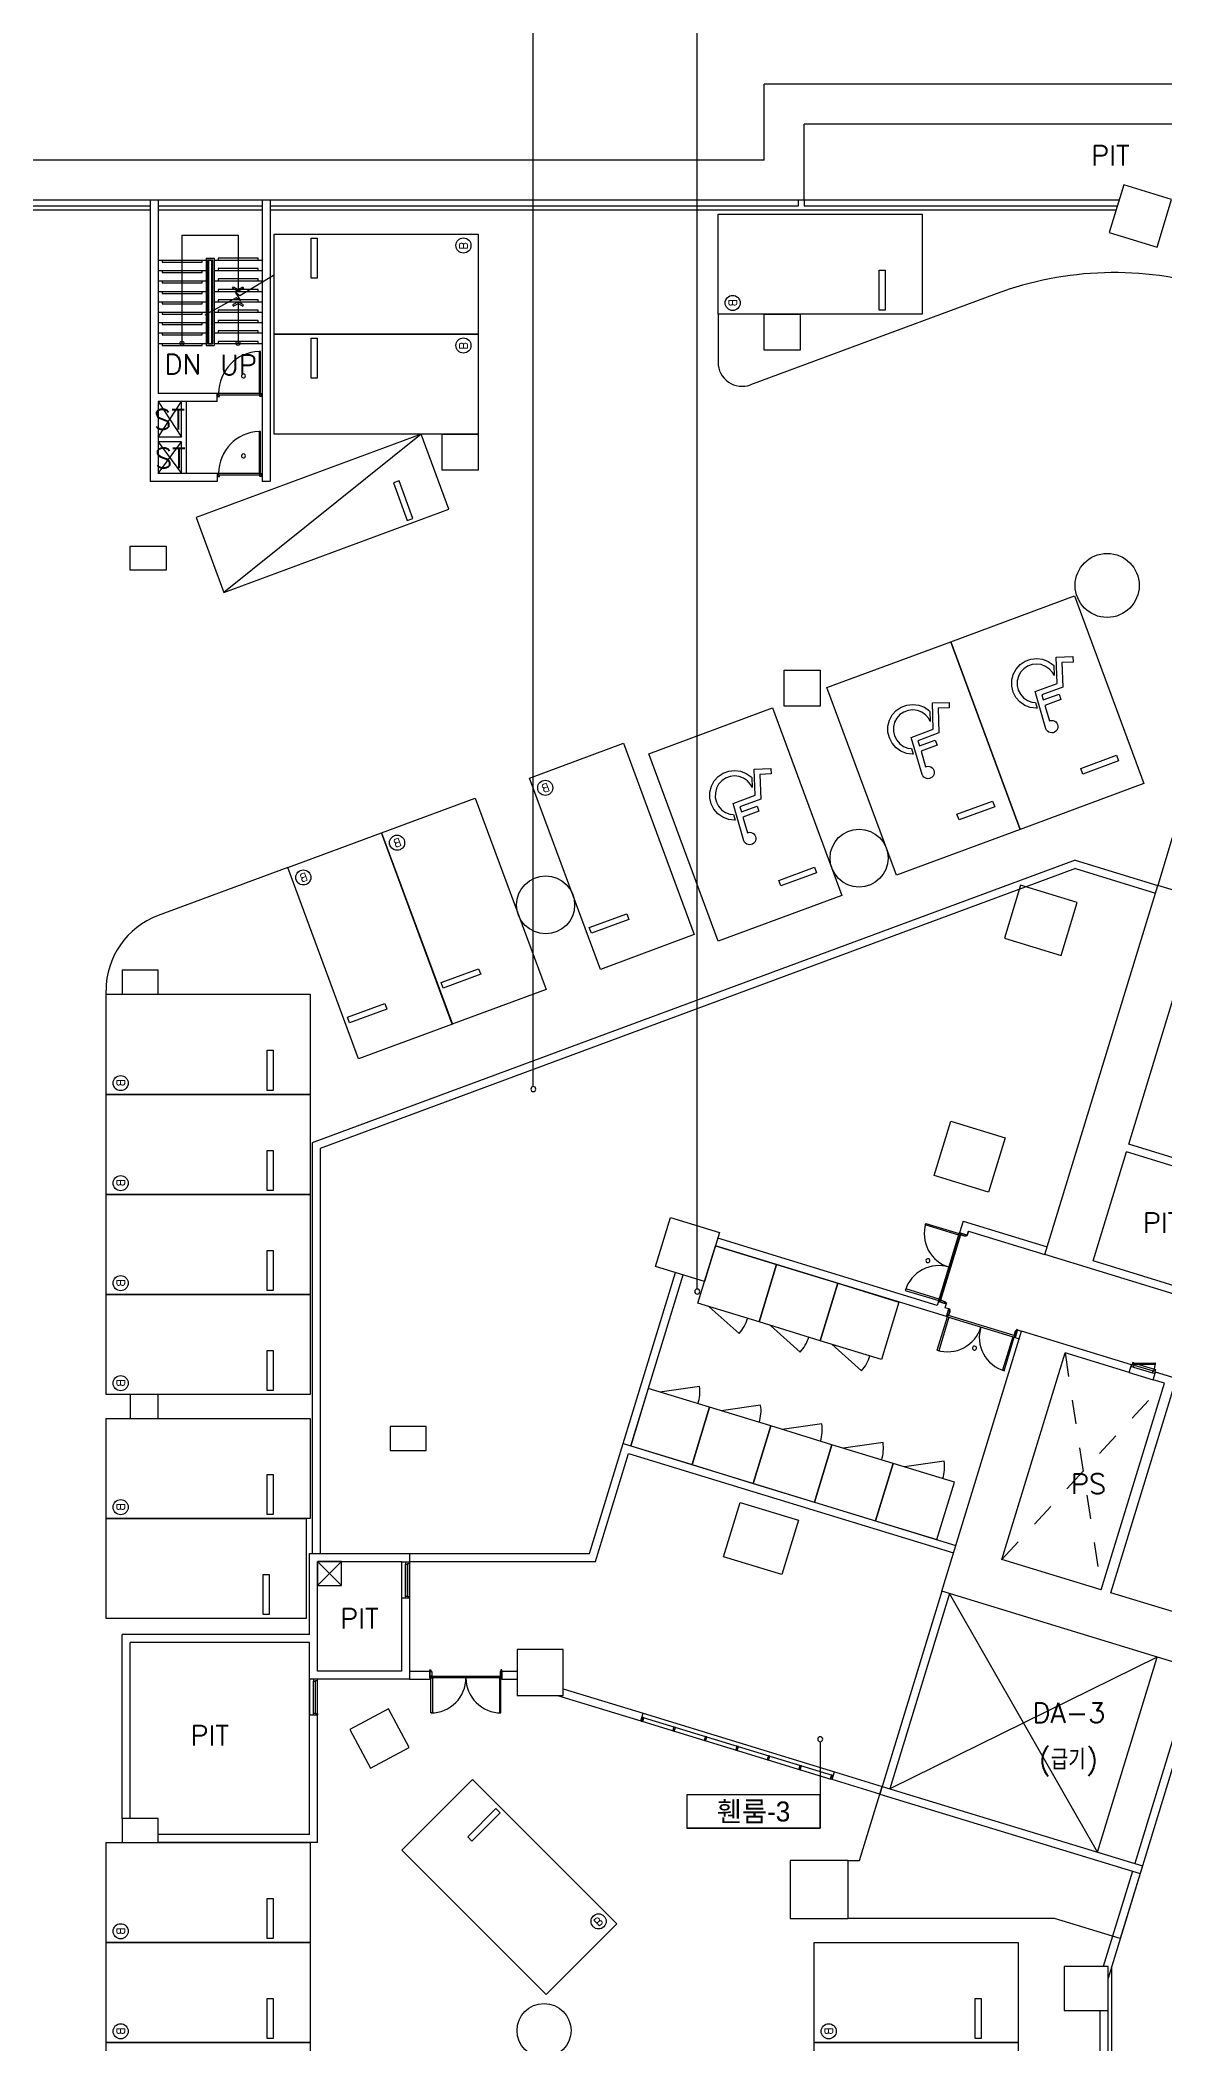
# Model space of a CAD drawing. Header units: millimetres. Extents: x -7614 to 421357, y 87385 to 341757.
# Drawn here: x 145572 to 173691, y 207792 to 257878 of the extents above; entities that cross this region are included whole.
import ezdxf
from ezdxf.enums import TextEntityAlignment as Align

# ---------------------------------------------------------------- set-up
doc = ezdxf.new("R2010")
doc.units = ezdxf.units.MM
doc.header["$LTSCALE"] = 600
doc.header["$MEASUREMENT"] = 0
doc.linetypes.add('HIDDEN', pattern=[2, 1, -1])
for name, color, linetype in [('e-plan', 9, 'CONTINUOUS'), ('e-room-box', 7, 'CONTINUOUS'), ('e-text', 6, 'CONTINUOUS')]:
    doc.layers.add(name, color=color, linetype=linetype)
doc.styles.add('kiahn', font='romans.shx', dxfattribs={"bigfont": 'cadhs.shx'})
doc.styles.add('돋움', font='Dotum.ttf')

msp = doc.modelspace()

# ---------------------------------------------------------------- linework, layer by layer
at = {"layer": 'e-plan'}
for p, q in [((180670, 256777), (163670, 256777)), ((163670, 254877), (163670, 256777)), ((179670, 255777), (164670, 255777)), ((164670, 253877), (164670, 255777)), ((163670, 254877), (117235, 254877)), ((164670, 253877), (117776, 253877)), ((148320, 253627), (119670, 253627)), ((148320, 253727), (125820, 253727)), ((148320, 253877), (148320, 246847)), ((151120, 253877), (148520, 253877)), ((148520, 253877), (148520, 249047)), ((151120, 253877), (148520, 253877)), ((151120, 253727), (148520, 253727)), ((151120, 253627), (148520, 253627)), ((151120, 253627), (148520, 253627)), ((151120, 253877), (151120, 246847)), ((151320, 253877), (151320, 246847)), ((164521, 253727), (151320, 253727)), ((172469, 253627), (151320, 253627)), ((162520, 251027), (162520, 253527)), ((162520, 253527), (167620, 253527)), ((164521, 253877), (164521, 253727)), ((172546, 253877), (164670, 253877)), ((164671, 253877), (164671, 253727)), ((172500, 253727), (164671, 253727)), ((167620, 253527), (167620, 251027)), ((149120, 250297), (149120, 253002)), ((149120, 253002), (150520, 253002)), ((150520, 253002), (150520, 251597)), ((151420, 250527), (151420, 253027)), ((151420, 253027), (156520, 253027)), ((156520, 253027), (156520, 250527)), ((152345, 252927), (152495, 252927)), ((152345, 251927), (152345, 252927)), ((152495, 252927), (152495, 251927)), ((148520, 252377), (149720, 252377)), ((148520, 252117), (149720, 252117)), ((148620, 252377), (148620, 252327)), ((148620, 252327), (149620, 252327)), ((148620, 252117), (148620, 252067)), ((148620, 252067), (149620, 252067)), ((149620, 252327), (149620, 252377)), ((149620, 252067), (149620, 252117)), ((149720, 252427), (149920, 252427)), ((149720, 252427), (149720, 250247)), ((149760, 252387), (149760, 250287)), ((149760, 252387), (149880, 252387)), ((149760, 252117), (149785, 252117)), ((149785, 252377), (149855, 252377)), ((149785, 252377), (149785, 250297)), ((149855, 252377), (149855, 250297)), ((149855, 252117), (149880, 252117)), ((149880, 252387), (149880, 250287)), ((149920, 252427), (149920, 250247)), ((149920, 252377), (151120, 252377)), ((149920, 252117), (151120, 252117)), ((151020, 252427), (150020, 252427)), ((150020, 252427), (150020, 252377)), ((151020, 252167), (150020, 252167)), ((150020, 252167), (150020, 252117)), ((151405, 251994), (150564, 251487)), ((151020, 252377), (151020, 252427)), ((151020, 252117), (151020, 252167)), ((166545, 251127), (166545, 252127)), ((166545, 252127), (166695, 252127)), ((166695, 252127), (166695, 251127)), ((148520, 251857), (149720, 251857)), ((148520, 251597), (149720, 251597)), ((148620, 251857), (148620, 251807)), ((148620, 251807), (149620, 251807)), ((148620, 251597), (148620, 251547)), ((148620, 251547), (149620, 251547)), ((149620, 251807), (149620, 251857)), ((149620, 251547), (149620, 251597)), ((150477, 251437), (149694, 251004)), ((149760, 251857), (149785, 251857)), ((149760, 251597), (149785, 251597)), ((149855, 251857), (149880, 251857)), ((149855, 251597), (149880, 251597)), ((149920, 251857), (151120, 251857)), ((149920, 251597), (151120, 251597)), ((151020, 251907), (150020, 251907)), ((150020, 251907), (150020, 251857)), ((151020, 251647), (150020, 251647)), ((150020, 251647), (150020, 251597)), ((150381, 251674), (150404, 251708)), ((150520, 251597), (150381, 251674)), ((150404, 251708), (150520, 251641)), ((150564, 251487), (150458, 251570)), ((150458, 251570), (150583, 251363)), ((150583, 251363), (150477, 251437)), ((150520, 251641), (150637, 251708)), ((150656, 251674), (150520, 251597)), ((150637, 251708), (150656, 251674)), ((151020, 251857), (151020, 251907)), ((151020, 251597), (151020, 251647)), ((152495, 251927), (152345, 251927)), ((169471, 251537), (163329, 249262)), ((148520, 251337), (149720, 251337)), ((148520, 251077), (149720, 251077)), ((148620, 251337), (148620, 251287)), ((148620, 251287), (149620, 251287)), ((148620, 251077), (148620, 251027)), ((148620, 251027), (149620, 251027)), ((149620, 251287), (149620, 251337)), ((149620, 251027), (149620, 251077)), ((149760, 251337), (149785, 251337)), ((149760, 251077), (149785, 251077)), ((149855, 251337), (149880, 251337)), ((149855, 251077), (149880, 251077)), ((149920, 251337), (151120, 251337)), ((149920, 251077), (151120, 251077)), ((151020, 251387), (150020, 251387)), ((150020, 251387), (150020, 251337)), ((151020, 251127), (150020, 251127)), ((150020, 251127), (150020, 251077)), ((150520, 251337), (150381, 251259)), ((150381, 251259), (150404, 251226)), ((150404, 251226), (150520, 251292)), ((150656, 251259), (150520, 251337)), ((150520, 251337), (150520, 250297)), ((150520, 251292), (150637, 251226)), ((150637, 251226), (150656, 251259)), ((151020, 251337), (151020, 251387)), ((151020, 251077), (151020, 251127)), ((162520, 251027), (162520, 249824)), ((167620, 251027), (162520, 251027)), ((166695, 251127), (166545, 251127)), ((148520, 250817), (149720, 250817)), ((148520, 250557), (149720, 250557)), ((148620, 250817), (148620, 250767)), ((148620, 250767), (149620, 250767)), ((148620, 250557), (148620, 250507)), ((148620, 250507), (149620, 250507)), ((149620, 250767), (149620, 250817)), ((149620, 250507), (149620, 250557)), ((149760, 250817), (149785, 250817)), ((149760, 250557), (149785, 250557)), ((149855, 250817), (149880, 250817)), ((149855, 250557), (149880, 250557)), ((149920, 250817), (151120, 250817)), ((149920, 250557), (151120, 250557)), ((151020, 250867), (150020, 250867)), ((150020, 250867), (150020, 250817)), ((151020, 250607), (150020, 250607)), ((150020, 250607), (150020, 250557)), ((151020, 250817), (151020, 250867)), ((151020, 250557), (151020, 250607)), ((151420, 248027), (151420, 250527)), ((151420, 250527), (156520, 250527)), ((156520, 250527), (151420, 250527)), ((156520, 250527), (156520, 248027)), ((148520, 250297), (149720, 250297)), ((148620, 250297), (148620, 250247)), ((148620, 250247), (149620, 250247)), ((149620, 250247), (149620, 250297)), ((149720, 250247), (149920, 250247)), ((149760, 250287), (149880, 250287)), ((149785, 250297), (149855, 250297)), ((149920, 250297), (151120, 250297)), ((151020, 250347), (150020, 250347)), ((150020, 250347), (150020, 250297)), ((151020, 250297), (151020, 250347)), ((151085, 250096), (151045, 250096)), ((151045, 250096), (151045, 249047)), ((151085, 249047), (151085, 250096)), ((152345, 250427), (152495, 250427)), ((152345, 249427), (152345, 250427)), ((152495, 250427), (152495, 249427)), ((150000, 249047), (148520, 249047)), ((150000, 248847), (150000, 249047)), ((150035, 249047), (150010, 249047)), ((150010, 249047), (150010, 248967)), ((150010, 248967), (150055, 248967)), ((151085, 249047), (150035, 249047)), ((150035, 249007), (150035, 249047)), ((150055, 249007), (150035, 249007)), ((151065, 249007), (150055, 249007)), ((150055, 248967), (150055, 249007)), ((151045, 249047), (151085, 249047)), ((151065, 248967), (151065, 249007)), ((151065, 249007), (151085, 249007)), ((151110, 248967), (151065, 248967)), ((151085, 249007), (151085, 249047)), ((151085, 249047), (151110, 249047)), ((151110, 249047), (151110, 248967)), ((152495, 249427), (152345, 249427)), ((148520, 248847), (148520, 247047)), ((150000, 248847), (148520, 248847)), ((149110, 247957), (149110, 248847)), ((149230, 247047), (149230, 248847)), ((149110, 247957), (148520, 247957)), ((155100, 248027), (149473, 245943)), ((155100, 248027), (150168, 244067)), ((151085, 248096), (151045, 248096)), ((151045, 248096), (151045, 247047)), ((151085, 247047), (151085, 248096)), ((156520, 248027), (151420, 248027)), ((155794, 246151), (155100, 248027)), ((149110, 247837), (148520, 247837)), ((149110, 247047), (149110, 247837)), ((150000, 247047), (148520, 247047)), ((150000, 247047), (148520, 247047)), ((150000, 247047), (150000, 246847)), ((150035, 247047), (150010, 247047)), ((150010, 247047), (150010, 246967)), ((150010, 246967), (150055, 246967)), ((151085, 247047), (150035, 247047)), ((150035, 247007), (150035, 247047)), ((150055, 247007), (150035, 247007)), ((151065, 247007), (150055, 247007)), ((150055, 246967), (150055, 247007)), ((151045, 247047), (151085, 247047)), ((151065, 246967), (151065, 247007)), ((151065, 247007), (151085, 247007)), ((151110, 246967), (151065, 246967)), ((151085, 247007), (151085, 247047)), ((151085, 247047), (151110, 247047)), ((151110, 247047), (151110, 246967)), ((150000, 246847), (148320, 246847)), ((151320, 246847), (151120, 246847)), ((154545, 246862), (154404, 246809)), ((154404, 246809), (154751, 245872)), ((154892, 245924), (154545, 246862)), ((149473, 245943), (150168, 244067)), ((150168, 244067), (155794, 246151)), ((154751, 245872), (154892, 245924)), ((168335, 242839), (171430, 243985)), ((171430, 243985), (173166, 239296)), ((165241, 241692), (168335, 242839)), ((168335, 242839), (170072, 238150)), ((170072, 238150), (168335, 242839)), ((170336, 242403), (170485, 242420)), ((170485, 242420), (170634, 242401)), ((170974, 242455), (171388, 242469)), ((170995, 241800), (170974, 242455)), ((171388, 242469), (171393, 242331)), ((169863, 241878), (169900, 242023)), ((169900, 242023), (169971, 242156)), ((169971, 242156), (170071, 242267)), ((170029, 241973), (170000, 241860)), ((170084, 242076), (170029, 241973)), ((170071, 242267), (170195, 242351)), ((170162, 242163), (170084, 242076)), ((170258, 242228), (170162, 242163)), ((170195, 242351), (170336, 242403)), ((170368, 242269), (170258, 242228)), ((170484, 242282), (170368, 242269)), ((170599, 242267), (170484, 242282)), ((170708, 242225), (170599, 242267)), ((170634, 242401), (170773, 242347)), ((170804, 242158), (170708, 242225)), ((170773, 242347), (170896, 242261)), ((170880, 242070), (170804, 242158)), ((170920, 241993), (170880, 242070)), ((170896, 242261), (170912, 242243)), ((170912, 242243), (170920, 241993)), ((171393, 242331), (171116, 242322)), ((171116, 242322), (171137, 241705)), ((166977, 237004), (165241, 241692)), ((169862, 241728), (169863, 241878)), ((169897, 241582), (169862, 241728)), ((169965, 241449), (169897, 241582)), ((170064, 241336), (169965, 241449)), ((170000, 241860), (169999, 241744)), ((169999, 241744), (170026, 241630)), ((170026, 241630), (170080, 241526)), ((170080, 241526), (170156, 241439)), ((170156, 241439), (170252, 241372)), ((170444, 241596), (170995, 241800)), ((170716, 240664), (170444, 241596)), ((171137, 241705), (170613, 241511)), ((170613, 241511), (170650, 241384)), ((170650, 241384), (171043, 241529)), ((171043, 241529), (171091, 241400)), ((160787, 240042), (163881, 241188)), ((163881, 241188), (165618, 236499)), ((166805, 240877), (166876, 241009)), ((166876, 241009), (166976, 241121)), ((166989, 240930), (166934, 240827)), ((166976, 241121), (167101, 241205)), ((167067, 241017), (166989, 240930)), ((167164, 241082), (167067, 241017)), ((167101, 241205), (167241, 241257)), ((167273, 241123), (167164, 241082)), ((167241, 241257), (167390, 241274)), ((167389, 241136), (167273, 241123)), ((167505, 241121), (167389, 241136)), ((167390, 241274), (167539, 241255)), ((167614, 241079), (167505, 241121)), ((167539, 241255), (167679, 241201)), ((167709, 241012), (167614, 241079)), ((167679, 241201), (167802, 241115)), ((167786, 240924), (167709, 241012)), ((167825, 240847), (167786, 240924)), ((167802, 241115), (167817, 241097)), ((167817, 241097), (167825, 240847)), ((167879, 241309), (168294, 241323)), ((167901, 240654), (167879, 241309)), ((168298, 241185), (168022, 241176)), ((168022, 241176), (168042, 240559)), ((168294, 241323), (168298, 241185)), ((170187, 241250), (170064, 241336)), ((170326, 241195), (170187, 241250)), ((170252, 241372), (170360, 241329)), ((170475, 241176), (170326, 241195)), ((170360, 241329), (170453, 241317)), ((170453, 241317), (170494, 241178)), ((170494, 241178), (170475, 241176)), ((171091, 241400), (170689, 241250)), ((170689, 241250), (170802, 240861)), ((166767, 240582), (166768, 240732)), ((166802, 240436), (166767, 240582)), ((166768, 240732), (166805, 240877)), ((166871, 240303), (166802, 240436)), ((166934, 240827), (166905, 240714)), ((166905, 240714), (166905, 240598)), ((166905, 240598), (166932, 240484)), ((166932, 240484), (166985, 240380)), ((167350, 240450), (167901, 240654)), ((167621, 239518), (167350, 240450)), ((168042, 240559), (167518, 240365)), ((170733, 240631), (170716, 240664)), ((170757, 240603), (170733, 240631)), ((170788, 240581), (170757, 240603)), ((170823, 240568), (170788, 240581)), ((170802, 240861), (170825, 240870)), ((170860, 240563), (170823, 240568)), ((170825, 240870), (170863, 240874)), ((170897, 240567), (170860, 240563)), ((170863, 240874), (170900, 240869)), ((170933, 240580), (170897, 240567)), ((170900, 240869), (170935, 240856)), ((170964, 240601), (170933, 240580)), ((170935, 240856), (170965, 240834)), ((170989, 240629), (170964, 240601)), ((170965, 240834), (170990, 240806)), ((171006, 240662), (170989, 240629)), ((170990, 240806), (171007, 240772)), ((171016, 240698), (171006, 240662)), ((171007, 240772), (171016, 240736)), ((171016, 240736), (171016, 240698)), ((157809, 239433), (160153, 240301)), ((160153, 240301), (161925, 235519)), ((162523, 235353), (160787, 240042)), ((166969, 240190), (166871, 240303)), ((167092, 240103), (166969, 240190)), ((166985, 240380), (167062, 240292)), ((167062, 240292), (167157, 240225)), ((167232, 240049), (167092, 240103)), ((167157, 240225), (167266, 240183)), ((167381, 240030), (167232, 240049)), ((167266, 240183), (167359, 240171)), ((167359, 240171), (167399, 240032)), ((167399, 240032), (167381, 240030)), ((167518, 240365), (167556, 240237)), ((167556, 240237), (167949, 240383)), ((167997, 240253), (167594, 240104)), ((167594, 240104), (167708, 239715)), ((167949, 240383), (167997, 240253)), ((171587, 239673), (172478, 240003)), ((172478, 240003), (172530, 239862)), ((159580, 234650), (157809, 239433)), ((162422, 239359), (162523, 239470)), ((162523, 239470), (162647, 239554)), ((162710, 239431), (162613, 239366)), ((162647, 239554), (162787, 239606)), ((162819, 239472), (162710, 239431)), ((162787, 239606), (162936, 239623)), ((162935, 239485), (162819, 239472)), ((163051, 239470), (162935, 239485)), ((162936, 239623), (163085, 239604)), ((163160, 239428), (163051, 239470)), ((163085, 239604), (163225, 239550)), ((163255, 239361), (163160, 239428)), ((163225, 239550), (163348, 239464)), ((163348, 239464), (163363, 239446)), ((163363, 239446), (163371, 239196)), ((163425, 239658), (163840, 239672)), ((163447, 239003), (163425, 239658)), ((163844, 239534), (163568, 239525)), ((163568, 239525), (163588, 238908)), ((163840, 239672), (163844, 239534)), ((167638, 239485), (167621, 239518)), ((167663, 239457), (167638, 239485)), ((167694, 239435), (167663, 239457)), ((167728, 239422), (167694, 239435)), ((167708, 239715), (167731, 239724)), ((167766, 239417), (167728, 239422)), ((167731, 239724), (167768, 239728)), ((167803, 239421), (167766, 239417)), ((167768, 239728), (167805, 239723)), ((167838, 239434), (167803, 239421)), ((167805, 239723), (167840, 239709)), ((167869, 239455), (167838, 239434)), ((167840, 239709), (167871, 239688)), ((167894, 239483), (167869, 239455)), ((167871, 239688), (167896, 239660)), ((167912, 239516), (167894, 239483)), ((167896, 239660), (167913, 239626)), ((167921, 239552), (167912, 239516)), ((167913, 239626), (167921, 239590)), ((167921, 239590), (167921, 239552)), ((171639, 239532), (171587, 239673)), ((172530, 239862), (171639, 239532)), ((154105, 238060), (156450, 238929)), ((156450, 238929), (158221, 234146)), ((162313, 238931), (162314, 239081)), ((162348, 238785), (162313, 238931)), ((162314, 239081), (162352, 239226)), ((162352, 239226), (162422, 239359)), ((162452, 239063), (162451, 238947)), ((162451, 238947), (162478, 238833)), ((162480, 239176), (162452, 239063)), ((162535, 239279), (162480, 239176)), ((162613, 239366), (162535, 239279)), ((162896, 238799), (163447, 239003)), ((163332, 239273), (163255, 239361)), ((163371, 239196), (163332, 239273)), ((173166, 239296), (170072, 238150)), ((162417, 238652), (162348, 238785)), ((162515, 238539), (162417, 238652)), ((162478, 238833), (162531, 238729)), ((162638, 238453), (162515, 238539)), ((162531, 238729), (162608, 238642)), ((162608, 238642), (162703, 238574)), ((162778, 238398), (162638, 238453)), ((162703, 238574), (162812, 238532)), ((162812, 238532), (162905, 238520)), ((163167, 237867), (162896, 238799)), ((162905, 238520), (162945, 238381)), ((163588, 238908), (163065, 238714)), ((163065, 238714), (163102, 238587)), ((163102, 238587), (163495, 238732)), ((163543, 238602), (163140, 238453)), ((163140, 238453), (163254, 238064)), ((163495, 238732), (163543, 238602)), ((168492, 238527), (169383, 238857)), ((168545, 238386), (168492, 238527)), ((169435, 238716), (168545, 238386)), ((169383, 238857), (169435, 238716)), ((151763, 237193), (154107, 238062)), ((155877, 233278), (154105, 238060)), ((154107, 238062), (155878, 233279)), ((162927, 238379), (162778, 238398)), ((162945, 238381), (162927, 238379)), ((163254, 238064), (163277, 238073)), ((163277, 238073), (163314, 238077)), ((163314, 238077), (163351, 238072)), ((163351, 238072), (163386, 238059)), ((163386, 238059), (163417, 238037)), ((163417, 238037), (163442, 238009)), ((163442, 238009), (163459, 237975)), ((163459, 237975), (163468, 237939)), ((163468, 237939), (163467, 237901)), ((170072, 238150), (166977, 237004)), ((173949, 238185), (173511, 236750)), ((163184, 237834), (163167, 237867)), ((163209, 237806), (163184, 237834)), ((163240, 237784), (163209, 237806)), ((163275, 237771), (163240, 237784)), ((163312, 237766), (163275, 237771)), ((163349, 237770), (163312, 237766)), ((163384, 237783), (163349, 237770)), ((163415, 237804), (163384, 237783)), ((163440, 237832), (163415, 237804)), ((163458, 237865), (163440, 237832)), ((163467, 237901), (163458, 237865)), ((151763, 237193), (148526, 235995)), ((153534, 232411), (151763, 237193)), ((171449, 237380), (152370, 230314)), ((171455, 237169), (152570, 230175)), ((164039, 236876), (164929, 237206)), ((164982, 237065), (164091, 236735)), ((164929, 237206), (164982, 237065)), ((171449, 237380), (173511, 236750)), ((171455, 237169), (173452, 236559)), ((165618, 236499), (162523, 235353)), ((164091, 236735), (164039, 236876)), ((170689, 227522), (173511, 236750)), ((180013, 234762), (173511, 236750)), ((159301, 235693), (160238, 236041)), ((160238, 236041), (160291, 235900)), ((159353, 235553), (159301, 235693)), ((160291, 235900), (159353, 235553)), ((161925, 235519), (159580, 234650)), ((172787, 230279), (174307, 235252)), ((155597, 234321), (156535, 234668)), ((156587, 234527), (155649, 234180)), ((156535, 234668), (156587, 234527)), ((147220, 234027), (147220, 234119)), ((147220, 231527), (147220, 234027)), ((147220, 234027), (152320, 234027)), ((152320, 234027), (152320, 231527)), ((155649, 234180), (155597, 234321)), ((158221, 234146), (155877, 233278)), ((153254, 233454), (154192, 233801)), ((153306, 233313), (153254, 233454)), ((154244, 233660), (153306, 233313)), ((154192, 233801), (154244, 233660)), ((155878, 233279), (153534, 232411)), ((151245, 231627), (151245, 232627)), ((151245, 232627), (151395, 232627)), ((151395, 232627), (151395, 231627)), ((152320, 231527), (147220, 231527)), ((147220, 229027), (147220, 231527)), ((147220, 231527), (152320, 231527)), ((151395, 231627), (151245, 231627)), ((152320, 231527), (152320, 229027)), ((151245, 229127), (151245, 230127)), ((151245, 230127), (151395, 230127)), ((151395, 230127), (151395, 229127)), ((152370, 230314), (152370, 220047)), ((152570, 230175), (152570, 220047)), ((171895, 227362), (172728, 230088)), ((175215, 229327), (172728, 230088)), ((177903, 228715), (172787, 230279)), ((152320, 229027), (147220, 229027)), ((147220, 226527), (147220, 229027)), ((147220, 229027), (152320, 229027)), ((151395, 229127), (151245, 229127)), ((152320, 229027), (152320, 226527)), ((168001, 226252), (162511, 227931)), ((167700, 228263), (167712, 228301)), ((167700, 228263), (167712, 228301)), ((168537, 228007), (167700, 228263)), ((168537, 228007), (167700, 228263)), ((167712, 228301), (168549, 228045)), ((167712, 228301), (168549, 228045)), ((168549, 228045), (168037, 226372)), ((168037, 226372), (168549, 228045)), ((168081, 226379), (168581, 228015)), ((168581, 228015), (168081, 226379)), ((168549, 228045), (168537, 228007)), ((168549, 228045), (168537, 228007)), ((168549, 228045), (168556, 228069)), ((168556, 228069), (168549, 228045)), ((168587, 228034), (168549, 228045)), ((168549, 228045), (168587, 228034)), ((168644, 228356), (168556, 228069)), ((168747, 228011), (168556, 228069)), ((168556, 228069), (168747, 228011)), ((168747, 228011), (168556, 228069)), ((168581, 228015), (168587, 228034)), ((168587, 228034), (168581, 228015)), ((168696, 227980), (168581, 228015)), ((168581, 228015), (168696, 227980)), ((168644, 228356), (170748, 227713)), ((168702, 227999), (168696, 227980)), ((168696, 227980), (168702, 227999)), ((168740, 227987), (168702, 227999)), ((168702, 227999), (168740, 227987)), ((168747, 228011), (168740, 227987)), ((168740, 227987), (168747, 228011)), ((168747, 228011), (168777, 228107)), ((168777, 228107), (168747, 228011)), ((168777, 228107), (170689, 227522)), ((151245, 226627), (151245, 227627)), ((151245, 227627), (151395, 227627)), ((151395, 227627), (151395, 226627)), ((162014, 226305), (162453, 227739)), ((168229, 225973), (162453, 227739)), ((162453, 227739), (163983, 227272)), ((177192, 225534), (170689, 227522)), ((160147, 222797), (161454, 227072)), ((160338, 222739), (161645, 227014)), ((163544, 225837), (163983, 227272)), ((163983, 227272), (163544, 225837)), ((163983, 227272), (165513, 226804)), ((174382, 226602), (171895, 227362)), ((152320, 226527), (147220, 226527)), ((147220, 224027), (147220, 226527)), ((147220, 226527), (152320, 226527)), ((151395, 226627), (151245, 226627)), ((152320, 226527), (152320, 224027)), ((165513, 226804), (165074, 225369)), ((165074, 225369), (165513, 226804)), ((165513, 226804), (167043, 226336)), ((167212, 226666), (167200, 226628)), ((167212, 226666), (167200, 226628)), ((167200, 226628), (168037, 226372)), ((167200, 226628), (168037, 226372)), ((168049, 226410), (167212, 226666)), ((168049, 226410), (167212, 226666)), ((168037, 226372), (168049, 226410)), ((168037, 226372), (168049, 226410)), ((163544, 225837), (162014, 226305)), ((163045, 225548), (162301, 226217)), ((167043, 226336), (166605, 224901)), ((167997, 225129), (168253, 225966)), ((167997, 225129), (168253, 225966)), ((168030, 226348), (168001, 226252)), ((168037, 226372), (168030, 226348)), ((168030, 226348), (168037, 226372)), ((168221, 226290), (168030, 226348)), ((168030, 226348), (168221, 226290)), ((168221, 226290), (168030, 226348)), ((168291, 225954), (168035, 225118)), ((168291, 225954), (168035, 225118)), ((168075, 226360), (168037, 226372)), ((168037, 226372), (168075, 226360)), ((168081, 226379), (168075, 226360)), ((168075, 226360), (168081, 226379)), ((168196, 226344), (168081, 226379)), ((168081, 226379), (168196, 226344)), ((168190, 226325), (168196, 226344)), ((168196, 226344), (168190, 226325)), ((168228, 226313), (168190, 226325)), ((168190, 226325), (168228, 226313)), ((168221, 226290), (168192, 226194)), ((168287, 226165), (168192, 226194)), ((168221, 226290), (168228, 226313)), ((168228, 226313), (168221, 226290)), ((168287, 226165), (168229, 225973)), ((168229, 225973), (168287, 226165)), ((168287, 226165), (168229, 225973)), ((168253, 225966), (168229, 225973)), ((168229, 225973), (168253, 225966)), ((168265, 226004), (168253, 225966)), ((168253, 225966), (168265, 226004)), ((168253, 225966), (169926, 225454)), ((168253, 225966), (169926, 225454)), ((168253, 225966), (168291, 225954)), ((168253, 225966), (168291, 225954)), ((168284, 225999), (168265, 226004)), ((168265, 226004), (168284, 225999)), ((168319, 226113), (168284, 225999)), ((168284, 225999), (168319, 226113)), ((169919, 225499), (168284, 225999)), ((169919, 225499), (168284, 225999)), ((168287, 226165), (168311, 226157)), ((168311, 226157), (168287, 226165)), ((168311, 226157), (168300, 226119)), ((168300, 226119), (168311, 226157)), ((168300, 226119), (168319, 226113)), ((168319, 226113), (168300, 226119)), ((165074, 225369), (163544, 225837)), ((164575, 225080), (163831, 225749)), ((168116, 219106), (170104, 225609)), ((169888, 225466), (169632, 224629)), ((169888, 225466), (169632, 224629)), ((169671, 224618), (169926, 225454)), ((169671, 224618), (169926, 225454)), ((169926, 225454), (169888, 225466)), ((169926, 225454), (169888, 225466)), ((169954, 225613), (169919, 225499)), ((169919, 225499), (169954, 225613)), ((169919, 225499), (169938, 225493)), ((169938, 225493), (169919, 225499)), ((169938, 225493), (169926, 225454)), ((169926, 225454), (169938, 225493)), ((169926, 225454), (169950, 225447)), ((169950, 225447), (169926, 225454)), ((170009, 225638), (169950, 225447)), ((169950, 225447), (170009, 225638)), ((170009, 225638), (169950, 225447)), ((169950, 225447), (170046, 225418)), ((169973, 225607), (169954, 225613)), ((169954, 225613), (169973, 225607)), ((169985, 225646), (169973, 225607)), ((169973, 225607), (169985, 225646)), ((170009, 225638), (169985, 225646)), ((169985, 225646), (170009, 225638)), ((170009, 225638), (170104, 225609)), ((172859, 224767), (170104, 225609)), ((151245, 224127), (151245, 225127)), ((151245, 225127), (151395, 225127)), ((151395, 225127), (151395, 224127)), ((166605, 224901), (165074, 225369)), ((166105, 224612), (165361, 225282)), ((168035, 225118), (167997, 225129)), ((168035, 225118), (167997, 225129)), ((169615, 219903), (171193, 225067)), ((172800, 224576), (171193, 225067)), ((169632, 224629), (169671, 224618)), ((169632, 224629), (169671, 224618)), ((172800, 224576), (172859, 224767)), ((172800, 224576), (172859, 224767)), ((172800, 224576), (173393, 224395)), ((172886, 224822), (172856, 224726)), ((172856, 224726), (172890, 224716)), ((172919, 224811), (172886, 224822)), ((172890, 224716), (172904, 224711)), ((172904, 224764), (172919, 224811)), ((172919, 224759), (172904, 224764)), ((172904, 224711), (172919, 224759)), ((172904, 224711), (173382, 224565)), ((172919, 224811), (173426, 224656)), ((172919, 224759), (173397, 224613)), ((173382, 224565), (173397, 224613)), ((173397, 224561), (173382, 224565)), ((173393, 224395), (173451, 224586)), ((173393, 224395), (173451, 224586)), ((173680, 224307), (173393, 224395)), ((173397, 224613), (173411, 224609)), ((173430, 224551), (173397, 224561)), ((173411, 224609), (173426, 224656)), ((173426, 224656), (173459, 224646)), ((173459, 224646), (173430, 224551)), ((176607, 223621), (173451, 224586)), ((152320, 224027), (147220, 224027)), ((151395, 224127), (151245, 224127)), ((160777, 224173), (160338, 222739)), ((162307, 223706), (160777, 224173)), ((162055, 224225), (161064, 224086)), ((172101, 219143), (173680, 224307)), ((172340, 219070), (173919, 224234)), ((147220, 220927), (147220, 223427)), ((147220, 223427), (152320, 223427)), ((152320, 223427), (152320, 220927)), ((162307, 223706), (161869, 222271)), ((161869, 222271), (162307, 223706)), ((163837, 223238), (162307, 223706)), ((163585, 223757), (162594, 223618)), ((163399, 221803), (163837, 223238)), ((163837, 223238), (163399, 221803)), ((165367, 222770), (163837, 223238)), ((165115, 223289), (164124, 223150)), ((159306, 220047), (160147, 222797)), ((159454, 219847), (160280, 222548)), ((160147, 222797), (168467, 220254)), ((160280, 222548), (168409, 220063)), ((160338, 222739), (161869, 222271)), ((165367, 222770), (164929, 221336)), ((164929, 221336), (165367, 222770)), ((166897, 222302), (165367, 222770)), ((166645, 222822), (165654, 222682)), ((151245, 221027), (151245, 222027)), ((151245, 222027), (151395, 222027)), ((151395, 222027), (151395, 221027)), ((161869, 222271), (163399, 221803)), ((166459, 220868), (166897, 222302)), ((166897, 222302), (166459, 220868)), ((168427, 221835), (166897, 222302)), ((168175, 222354), (167184, 222215)), ((163399, 221803), (164929, 221336)), ((167989, 220400), (168427, 221835)), ((152320, 220927), (147220, 220927)), ((147220, 218427), (147220, 220927)), ((147220, 220927), (152220, 220927)), ((151395, 221027), (151245, 221027)), ((152220, 220927), (152220, 218427)), ((164929, 221336), (166459, 220868)), ((166459, 220868), (167989, 220400)), ((152310, 220047), (154810, 220047)), ((152310, 218027), (152310, 220047)), ((154810, 220047), (154810, 216907)), ((154810, 220047), (159306, 220047)), ((172101, 219143), (169615, 219903)), ((151145, 218527), (151145, 219527)), ((151145, 219527), (151295, 219527)), ((151295, 219527), (151295, 218527)), ((152510, 219847), (154610, 219847)), ((152510, 217107), (152510, 219847)), ((154610, 219847), (154610, 217107)), ((154610, 219847), (154610, 218927)), ((154610, 219847), (154610, 218927)), ((154610, 219847), (154610, 219847)), ((154810, 219837), (154610, 219837)), ((154810, 219837), (154710, 219837)), ((154710, 219837), (154710, 219802)), ((154710, 219802), (154710, 219787)), ((154710, 218987), (154710, 219787)), ((154710, 219787), (154760, 219787)), ((154760, 219787), (154760, 219802)), ((154760, 219802), (154810, 219802)), ((154760, 218987), (154760, 219787)), ((154810, 219847), (159454, 219847)), ((154810, 219802), (154810, 219837)), ((154810, 218972), (154810, 219802)), ((154810, 218937), (154610, 218937)), ((154710, 218972), (154710, 218987)), ((154710, 218987), (154760, 218987)), ((154710, 218937), (154710, 218972)), ((154810, 218937), (154710, 218937)), ((154760, 218987), (154760, 218972)), ((154760, 218972), (154810, 218972)), ((154810, 218972), (154810, 218937)), ((168116, 219106), (166567, 214038)), ((168307, 219048), (166816, 214171)), ((174619, 217118), (168116, 219106)), ((172007, 212584), (168307, 219048)), ((174731, 218339), (172340, 219070)), ((152220, 218427), (147220, 218427)), ((151295, 218527), (151145, 218527)), ((147620, 213427), (147620, 218027)), ((152310, 218027), (147620, 218027)), ((147820, 213427), (147820, 217827)), ((152310, 217827), (147820, 217827)), ((152310, 213027), (152310, 217827)), ((173498, 217461), (166816, 214171)), ((172007, 212584), (173498, 217461)), ((152310, 216917), (152310, 215997)), ((152310, 216917), (152310, 215997)), ((152310, 216917), (152310, 216917)), ((152510, 216907), (152310, 216907)), ((152510, 216907), (152410, 216907)), ((152410, 216907), (152410, 216872)), ((154610, 217107), (152510, 217107)), ((154810, 216907), (152510, 216907)), ((152510, 212827), (152510, 216907)), ((152510, 216872), (152510, 216907)), ((154810, 217107), (155318, 217107)), ((154810, 216907), (155318, 216907)), ((155318, 217142), (155343, 217142)), ((155318, 216942), (155318, 217142)), ((155318, 217107), (155318, 216907)), ((155343, 216942), (155318, 216942)), ((155343, 217142), (155343, 217102)), ((155343, 217102), (155363, 217102)), ((155363, 216982), (155343, 216982)), ((155343, 216982), (155343, 216942)), ((157093, 216942), (155343, 216942)), ((155343, 216067), (155343, 216942)), ((155343, 216942), (155383, 216942)), ((155363, 217102), (155363, 216982)), ((155363, 216982), (157073, 216982)), ((155383, 216942), (155383, 216067)), ((157093, 216942), (157053, 216942)), ((157053, 216942), (157053, 216067)), ((157093, 217102), (157073, 217102)), ((157073, 217102), (157073, 216982)), ((157073, 216982), (157093, 216982)), ((157118, 217142), (157093, 217142)), ((157093, 217142), (157093, 217102)), ((157093, 216982), (157093, 216942)), ((157093, 216067), (157093, 216942)), ((157093, 216942), (157118, 216942)), ((157118, 216942), (157118, 217142)), ((157118, 217107), (157118, 216907)), ((157118, 217107), (157495, 217107)), ((157118, 216907), (157495, 216907)), ((174428, 217177), (172937, 212299)), ((174619, 217118), (173070, 212050)), ((152410, 216872), (152410, 216857)), ((152410, 216057), (152410, 216857)), ((152410, 216857), (152460, 216857)), ((152460, 216857), (152460, 216872)), ((152460, 216872), (152510, 216872)), ((152460, 216057), (152460, 216857)), ((152510, 216042), (152510, 216872)), ((158508, 216502), (160590, 215865)), ((158645, 216669), (160648, 216056)), ((152510, 216007), (152310, 216007)), ((152410, 216042), (152410, 216057)), ((152410, 216057), (152460, 216057)), ((152410, 216007), (152410, 216042)), ((152510, 216007), (152410, 216007)), ((152460, 216057), (152460, 216042)), ((152460, 216042), (152510, 216042)), ((152510, 216042), (152510, 216007)), ((155383, 216067), (155343, 216067)), ((157053, 216067), (157093, 216067)), ((160590, 215865), (160648, 216056)), ((160590, 215865), (160648, 216056)), ((160629, 215958), (160599, 215862)), ((160667, 215946), (160629, 215958)), ((160638, 215851), (160667, 215946)), ((160648, 216056), (165430, 214595)), ((160648, 215952), (165372, 214508)), ((160599, 215862), (160638, 215851)), ((160618, 215856), (165343, 214412)), ((161416, 215717), (161387, 215622)), ((161387, 215622), (161425, 215610)), ((161454, 215705), (161416, 215717)), ((161425, 215610), (161454, 215705)), ((162203, 215476), (162174, 215381)), ((162174, 215381), (162212, 215369)), ((162242, 215465), (162203, 215476)), ((162212, 215369), (162242, 215465)), ((162991, 215236), (162961, 215140)), ((162961, 215140), (163000, 215128)), ((163029, 215224), (162991, 215236)), ((163000, 215128), (163029, 215224)), ((163778, 214995), (163749, 214899)), ((163749, 214899), (163787, 214888)), ((163816, 214983), (163778, 214995)), ((163787, 214888), (163816, 214983)), ((154617, 212635), (156385, 214402)), ((156385, 214402), (159991, 210796)), ((164565, 214754), (164536, 214659)), ((164536, 214659), (164574, 214647)), ((164604, 214743), (164565, 214754)), ((164574, 214647), (164604, 214743)), ((165353, 214514), (165323, 214418)), ((165323, 214418), (165362, 214406)), ((165391, 214502), (165353, 214514)), ((165362, 214406), (165391, 214502)), ((165371, 214403), (165430, 214595)), ((166567, 214038), (165371, 214403)), ((165430, 214595), (166625, 214229)), ((166567, 214038), (173070, 212050)), ((166816, 214171), (172937, 212299)), ((156261, 212970), (156968, 213678)), ((157074, 213571), (156367, 212864)), ((156968, 213678), (157074, 213571)), ((152310, 213027), (148520, 213027)), ((156367, 212864), (156261, 212970)), ((147220, 210327), (147220, 212827)), ((147220, 212827), (152320, 212827)), ((152510, 212827), (148520, 212827)), ((152320, 212827), (152320, 210327)), ((158223, 209028), (154617, 212635)), ((172878, 212108), (172150, 209727)), ((173070, 212050), (172270, 209436)), ((151245, 210427), (151245, 211427)), ((151245, 211427), (151395, 211427)), ((151395, 211427), (151395, 210427)), ((151395, 210427), (151245, 210427)), ((159991, 210796), (158223, 209028)), ((152320, 210327), (147220, 210327)), ((147220, 207827), (147220, 210327)), ((147220, 210327), (152320, 210327)), ((152320, 210327), (152320, 207827)), ((164920, 207827), (164920, 210327)), ((164920, 210327), (170020, 210327)), ((170020, 210327), (170020, 207827)), ((172359, 209727), (172359, 204377)), ((151245, 207927), (151245, 208927)), ((151245, 208927), (151395, 208927)), ((151395, 208927), (151395, 207927)), ((168945, 207927), (168945, 208927)), ((168945, 208927), (169095, 208927)), ((169095, 208927), (169095, 207927)), ((172070, 204377), (172070, 208627)), ((172270, 204377), (172270, 208627)), ((151395, 207927), (151245, 207927)), ((169095, 207927), (168945, 207927)), ((152320, 207827), (147220, 207827)), ((147220, 205327), (147220, 207827)), ((147220, 207827), (152320, 207827)), ((152320, 207827), (152320, 205327)), ((164920, 205327), (164920, 207827)), ((164920, 207827), (170020, 207827)), ((170020, 207827), (164920, 207827)), ((170020, 207827), (170020, 205327))]:
    msp.add_line(p, q, dxfattribs=at)
at = {"layer": 'e-plan', "ltscale": 0.5}
for p, q in [((172664, 254263), (172298, 253068)), ((173859, 253897), (172664, 254263)), ((173494, 252702), (173859, 253897)), ((172298, 253068), (173494, 252702)), ((163670, 251027), (164570, 251027)), ((163670, 250127), (163670, 251027)), ((164570, 251027), (164570, 250127)), ((164570, 250127), (163670, 250127)), ((148520, 248847), (149110, 247957)), ((148520, 247957), (149110, 248847)), ((155620, 248027), (156520, 248027)), ((155620, 247127), (155620, 248027)), ((156520, 248027), (156520, 247127)), ((148520, 247837), (149110, 247047)), ((148520, 247047), (149110, 247837)), ((156520, 247127), (155620, 247127)), ((147820, 245227), (148720, 245227)), ((147820, 244627), (147820, 245227)), ((148720, 245227), (148720, 244627)), ((148720, 244627), (147820, 244627)), ((164170, 242127), (165070, 242127)), ((164170, 241227), (164170, 242127)), ((165070, 242127), (165070, 241227)), ((165070, 241227), (164170, 241227)), ((170081, 236753), (169678, 235433)), ((171497, 236320), (170081, 236753)), ((171093, 235000), (171497, 236320)), ((169678, 235433), (171093, 235000)), ((148520, 234627), (147620, 234627)), ((147620, 234627), (147620, 234027)), ((148520, 234027), (148520, 234627)), ((147620, 234027), (148520, 234027)), ((167926, 229496), (168341, 230854)), ((168341, 230854), (169699, 230439)), ((169699, 230439), (169284, 229081)), ((169284, 229081), (167926, 229496)), ((160957, 227224), (161331, 228448)), ((161331, 228448), (162555, 228074)), ((162555, 228074), (162181, 226850)), ((162181, 226850), (160957, 227224)), ((148520, 224027), (147820, 224027)), ((147820, 224027), (147820, 223427)), ((148520, 223427), (148520, 224027)), ((147820, 223427), (148520, 223427)), ((155220, 223227), (154320, 223227)), ((154320, 223227), (154320, 222627)), ((155220, 222627), (155220, 223227)), ((154320, 222627), (155220, 222627)), ((162660, 219969), (163075, 221327)), ((163075, 221327), (164529, 220883)), ((164529, 220883), (164114, 219525)), ((164114, 219525), (162660, 219969)), ((152510, 219247), (153110, 219847)), ((153110, 219247), (152510, 219847)), ((153110, 219847), (152510, 219847)), ((152510, 219847), (152510, 219247)), ((153110, 219247), (153110, 219847)), ((152510, 219247), (153110, 219247)), ((157495, 217652), (157495, 216502)), ((158645, 217652), (157495, 217652)), ((158645, 216502), (158645, 217652)), ((157495, 216502), (158645, 216502)), ((154285, 216169), (153313, 215653)), ((154801, 215198), (154285, 216169)), ((153313, 215653), (153830, 214682)), ((153830, 214682), (154801, 215198)), ((148520, 213427), (147620, 213427)), ((147620, 213427), (147620, 212827)), ((148520, 212827), (148520, 213427)), ((147620, 212827), (148520, 212827)), ((165770, 212377), (164320, 212377)), ((164320, 212377), (164320, 210927)), ((165770, 210927), (165770, 212377)), ((164320, 210927), (165770, 210927)), ((172270, 209727), (171170, 209727)), ((171170, 209727), (171170, 208627)), ((172270, 208627), (172270, 209727)), ((171170, 208627), (172270, 208627))]:
    msp.add_line(p, q, dxfattribs=at)
at = {"layer": 'e-plan', "linetype": 'HIDDEN'}
for p, q in [((171193, 225067), (172101, 219143)), ((172919, 224811), (173444, 224812)), ((172922, 224771), (172919, 224811)), ((173445, 224772), (172922, 224771)), ((173444, 224812), (173445, 224772)), ((169615, 219903), (173680, 224307))]:
    msp.add_line(p, q, dxfattribs=at)
at = {"layer": 'e-plan', "ltscale": 0.7}
for p, q in [((166059, 212377), (166625, 214229)), ((166625, 214229), (173128, 212241)), ((165770, 212377), (166059, 212377)), ((165770, 210927), (165770, 212377)), ((173128, 212241), (172573, 210424)), ((170928, 210927), (165770, 210927)), ((172573, 210424), (170928, 210927))]:
    msp.add_line(p, q, dxfattribs=at)
at = {"layer": 'e-plan'}
for centre, radius in [((156155, 252745), 189), ((162886, 251308), 189), ((156155, 250245), 189), ((149120, 250297), 50), ((150520, 250297), 50), ((172247, 244247), 800), ((158200, 239188), 189), ((154496, 237816), 189), ((152153, 236949), 189), ((147586, 231808), 189), ((147586, 229308), 189), ((147586, 226808), 189), ((147586, 224308), 189), ((147586, 221208), 189), ((159534, 210855), 189), ((147586, 210608), 189), ((147586, 208108), 189), ((165286, 208108), 189)]:
    msp.add_circle(centre, radius, dxfattribs=at)
at = {"layer": 'e-plan', "ltscale": 0.5}
for centre, radius in [((166045, 237432), 725), ((158210, 236262), 725), ((158170, 208127), 675)]:
    msp.add_circle(centre, radius, dxfattribs=at)
at = {"layer": 'e-plan'}
for centre, radius, start, end in [((172423, 243566), 8500, 73, 110.3232), ((151085, 249047), 1050, 92.1937, 180), ((150657, 249484), 50, 150, 330), ((150657, 249484), 50, 330, 150), ((163120, 249824), 600, 180, 290.3232), ((151085, 247047), 1050, 92.1937, 180), ((150657, 247484), 50, 150, 330), ((150657, 247484), 50, 330, 150), ((149220, 234119), 2000, 110.3232, 180), ((168549, 228045), 875, 163.0003, 253.0005), ((168549, 228045), 875, 163.0001, 253.0003), ((167767, 227369), 50, 103.0004, 283.0004), ((167767, 227369), 50, 283.0004, 103.0004), ((168037, 226372), 875, 73.0003, 163.0004), ((168037, 226372), 875, 73.0001, 163.0002), ((162301, 226217), 1000, 318, 343), ((163831, 225749), 1000, 318, 343), ((168253, 225966), 875, 253.0003, 343.0005), ((168253, 225966), 875, 253, 343.0002), ((169926, 225454), 875, 163.0003, 253.0004), ((169926, 225454), 875, 162.9999, 253.0001), ((165361, 225282), 1000, 318, 343), ((168929, 225184), 50, 13.0004, 193.0004), ((168929, 225184), 50, 193.0004, 13.0004), ((161064, 224086), 1000, 343, 8), ((162594, 223618), 1000, 343, 8), ((164124, 223150), 1000, 343, 8), ((165654, 222682), 1000, 343, 8), ((167184, 222215), 1000, 343, 8), ((155343, 216942), 875, 270, 0.0001), ((157093, 216942), 875, 179.9999, 270)]:
    msp.add_arc(centre, radius, start, end, dxfattribs=at)
at = {"layer": 'e-plan', "linetype": 'HIDDEN'}
msp.add_arc((173015, 224782), 430, 342.9999, 358.6359, dxfattribs=at)
at = {"layer": 'e-plan'}
for p in [(161406, 215616), (162193, 215375), (162981, 215134), (163768, 214894), (164555, 214653)]:
    msp.add_point(p, dxfattribs=at)
at = {"layer": 'e-room-box'}
for p, q in [((157902, 231721), (157902, 261432)), ((162001, 226659), (162001, 261432)), ((165073, 215346), (165073, 213186)), ((165073, 214019), (161740, 214019)), ((161740, 214019), (161740, 213186)), ((165073, 213186), (165073, 214019)), ((165073, 213186), (161740, 213186)), ((161740, 213186), (165073, 213186))]:
    msp.add_line(p, q, dxfattribs=at)
for centre, start, end in [((157902, 231659), 90, 270), ((157902, 231659), 270, 90), ((162001, 226596), 90, 270), ((162001, 226596), 270, 90), ((165073, 215408), 90, 270), ((165073, 215408), 270, 90)]:
    msp.add_arc(centre, 62.5, start, end, dxfattribs=at)

# ---------------------------------------------------------------- texts
at = {"layer": 'e-plan', "style": 'kiahn'}
for s, p in [('PIT', (172327, 254993)), ('DN', (149143, 249776)), ('UP', (150530, 249759)), ('ST', (148806, 248394)), ('ST', (148828, 247426)), ('PIT', (173620, 228315)), ('PIT', (153553, 218422)), ('PIT', (149811, 215503))]:
    msp.add_text(s, height=500, dxfattribs=at).set_placement(p, align=Align.MIDDLE)
at = {"layer": 'e-plan', "style": 'kiahn', "text_generation_flag": 4}
for rotation, p in [(90, (156054, 252646)), (270, (162987, 251407)), (90, (156054, 250146)), (200.3232, (158328, 239128)), (200.3232, (154624, 237755)), (200.3232, (152282, 236888)), (270, (147687, 231907)), (270, (147687, 229407)), (270, (147687, 226907)), (270, (147687, 224407)), (270, (147687, 221307)), (45, (159392, 210857)), (270, (147687, 210707)), (270, (147687, 208207)), (270, (165387, 208207))]:
    msp.add_text('B', height=200, rotation=rotation, dxfattribs=at).set_placement(p)
at = {"layer": 'e-plan', "style": 'kiahn'}
for s, p in [('PS', (172219, 221539)), ('DA-3', (172199, 215820)), ('(급기)', (172012, 214651))]:
    msp.add_text(s, height=500, dxfattribs=at).set_placement(p, align=Align.RIGHT)
at = {"layer": 'e-text', "style": '돋움'}
msp.add_text('휀룸-3', height=500, dxfattribs=at).set_placement((163407, 213602), align=Align.MIDDLE_CENTER)

doc.saveas('drawing.dxf')
